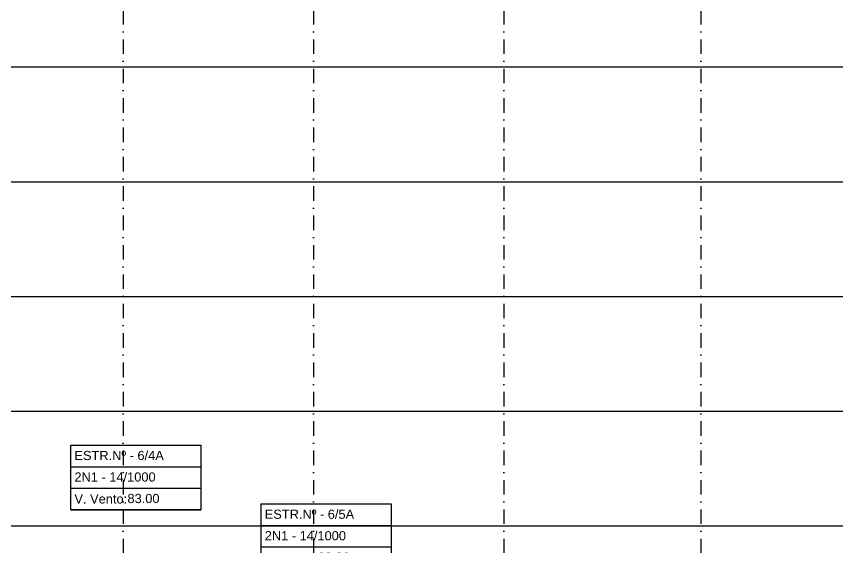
# Model space of a CAD drawing. Header units: metres. Extents: x -121 to 9872, y 3505 to 10721.
# Drawn here: x 6302.7 to 6660.8, y 9190.6 to 9422 of the extents above; entities that cross this region are included whole.
import ezdxf
from ezdxf.enums import TextEntityAlignment as Align

# ---------------------------------------------------------------- set-up
doc = ezdxf.new("R2010")
doc.units = ezdxf.units.M
doc.linetypes.add('DASHDOT', pattern=[25.4, 12.7, -6.35, 0, -6.35])
for name, color, linetype in [('Cabeçalho', 7, 'Continuous'), ('Grade', 9, 'Continuous'), ('Ind.Rot', 8, 'DASHDOT')]:
    doc.layers.add(name, color=color, linetype=linetype)
doc.styles.add('Arial', font='arial.ttf')
doc.styles.add('SIMM-PADRÃO_(TXT)', font='arial.ttf', dxfattribs={"height": 2})

# ---------------------------------------------------------------- blocks, each defined once
blk = doc.blocks.new('Bloco P Sup')
at = {"layer": 'Cabeçalho'}
blk.add_lwpolyline([(-11.66, -3.34), (44.97, -3.34), (44.97, -31.45), (-11.66, -31.45)], close=True, dxfattribs=at)
for points in [[(-11.66, -12.71), (44.97, -12.71)], [(-11.66, -22.08), (44.97, -22.08)], [(-11.66, -31.45), (44.97, -31.45)]]:
    blk.add_lwpolyline(points, dxfattribs=at)
at = {"layer": 'Cabeçalho', "style": 'Arial'}
blk.add_text('V. Vento:', height=4, dxfattribs=at).set_placement((-10.16, -26.77), align=Align.MIDDLE_LEFT)
at = {"layer": 'Cabeçalho', "style": 'SIMM-PADRÃO_(TXT)'}
for tag, p in [('ESTRUTURANUM', (-10.16, -11.03)), ('TIPO_ESFORÇO', (-10.16, -20.4)), ('VÃOVENTO', (12.97, -29.77))]:
    blk.add_attdef(tag, text='', height=4, dxfattribs=at).set_placement(p, align=Align.BOTTOM_LEFT)

msp = doc.modelspace()

# ---------------------------------------------------------------- linework, layer by layer
at = {"layer": 'Grade'}
for points in [[(0, 9400), (9859.453, 9400)], [(0, 9350), (9859.453, 9350)], [(0, 9300), (9859.453, 9300)], [(0, 9250), (9859.453, 9250)], [(0, 9200), (9859.453, 9200)]]:
    msp.add_lwpolyline(points, dxfattribs=at)
at = {"layer": 'Ind.Rot', "linetype": 'DASHDOT', "ltscale": 0.5}
for points in [[(6349.309, 10500), (6349.309, 8300)], [(6432.309, 10500), (6432.309, 8300)], [(6515.309, 10500), (6515.309, 8300)], [(6601.201, 10500), (6601.201, 8300)]]:
    msp.add_lwpolyline(points, dxfattribs=at)

# ---------------------------------------------------------------- block references
at = {"layer": 'Cabeçalho'}
for p, values in [((6338.151, 9238.511), {'ESTRUTURANUM': 'ESTR.Nº - 6/4A', 'TIPO_ESFORÇO': '2N1 - 14/1000', 'VÃOVENTO': '83.00'}), ((6421.151, 9212.921), {'ESTRUTURANUM': 'ESTR.Nº - 6/5A', 'TIPO_ESFORÇO': '2N1 - 14/1000', 'VÃOVENTO': '83.00'})]:
    msp.add_blockref('Bloco P Sup', p, dxfattribs=at).add_auto_attribs(values)

doc.saveas('drawing.dxf')
